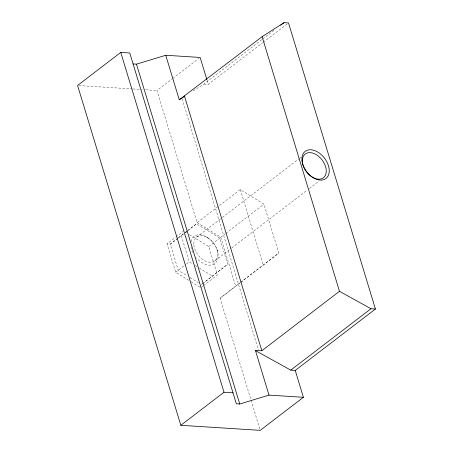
<?xml version="1.0" encoding="UTF-8"?>
<svg xmlns="http://www.w3.org/2000/svg" width="453" height="453" viewBox="0 0 453 453"><rect width="100%" height="100%" fill="white"/><g stroke="black" fill="none" stroke-linecap="round" stroke-linejoin="round"><path stroke-width="0.34" stroke-dasharray="2.27 1.7" d="M188.839 280.35L175.656 272.236L167.044 243.884L175.317 237.463M175.872 237.032L183.04 231.466M177.904 238.17L170.266 244.099L167.044 243.884M178.448 237.751L184.445 233.091M178.533 237.774L184.558 233.125M185.101 232.7L187.282 231.007M187.831 230.583L196.557 223.81L219.773 238.114L227.723 264.275L203.635 282.876M202.525 283.714L227.723 264.275M202.984 286.053L200.815 287.734L191.234 281.828M203.527 285.628L217.366 274.886L208.754 246.534L188.986 234.36M259.812 429.002L220.079 298.227L240.13 282.712M240.826 282.344L278.816 253.091L263.946 204.15L240.288 189.569L197.112 222.627L156.97 90.504L172.106 78.913M175.656 272.236L185.928 264.354M172.667 78.482L199.02 58.307M193.182 90.872L203.861 84.048L262.185 39.394M262.746 38.964L274.524 29.949M203.861 84.048L208.312 84.332L262.712 42.684M263.272 42.254L287.389 23.794M185.537 232.242L187.191 230.979M187.74 230.56L196.557 223.81M177.978 238.199L170.266 244.099L178.216 270.26L187.146 275.764M196.659 237.14L221.828 217.87M222.389 217.44L299.575 158.346M300.135 157.921L301.256 157.061M197.112 222.627L220.775 237.202L225.26 233.765M225.821 233.34L263.946 204.15M208.754 246.545L219.773 238.114M186.477 263.935L189.235 261.828L192.802 264.025M214.909 260.837L231.132 248.42M231.693 247.989L307.202 190.181M309.439 188.471L318.952 181.189M201.432 284.563L203.086 283.301M240.69 282.281L278.816 253.091M220.079 298.227L240.266 282.774M78.975 85.549L132.378 88.941M133.08 88.986L141.512 89.518M145.724 89.79L156.97 90.504M185.39 232.146L186.727 232.978M195.186 265.492L196.97 266.596M199.354 268.063L212.451 276.126M190.124 277.593L198.459 282.729M206.953 237.247L207.927 237.853M207.083 80.3L208.312 84.332M240.288 189.569L263.255 265.175M182.123 98.754L258.453 349.999M220.775 237.202L235.645 286.143M217.055 249.705L217.383 250.786M181.285 235.668L189.235 261.828M191.041 241.676A17.095 11.206 52.6 0 1 208.935 238.623A17.095 11.206 52.6 0 1 216.642 261.647A17.095 11.206 52.6 0 1 196.455 257.831M192.972 252.548A17.095 11.206 52.6 0 1 191.132 247.179M193.856 244.863A14.955 9.807 52.6 0 0 212.599 261.993A14.955 9.807 52.6 0 0 210.905 240.113A14.955 9.807 52.6 0 0 193.856 244.863"/><path stroke-width="0.68" d="M303.397 397.298L269.003 395.112L239.745 404.002L236.33 403.787L129.745 52.978L120.747 52.406L77.571 85.458L180.826 425.305L260.226 430.35L303.397 397.298L295.231 370.418L375.429 309.02L288.51 22.933L284.059 22.65L262.117 36.682L179.269 99.768L165.747 55.266L136.489 64.156L133.074 63.935M280.696 25.226L284.059 22.65M269.003 395.112L255.481 350.605L261.84 350.747L339.478 291.307L370.979 308.736L375.429 309.02M180.826 425.305L223.997 392.253L233.001 392.825M255.481 350.605L290.781 370.135L370.979 308.736M179.269 99.768L184.881 96.183M165.747 55.266L200.147 57.452L206.879 79.626M290.781 370.135L295.231 370.418M262.117 36.682L339.478 291.307M184.479 96.115L261.84 350.747M136.489 64.156L239.745 404.002M120.747 52.406L223.997 392.253M304.45 168.658A14.955 9.807 52.6 0 1 312.281 152.972A14.955 9.807 52.6 0 1 325.843 174.111A14.955 9.807 52.6 0 1 306.551 171.93M306.16 171.41A14.955 9.807 52.6 0 1 304.756 169.218M301.941 160.22A17.095 11.206 52.6 0 0 323.363 179.796A17.095 11.206 52.6 0 0 321.426 154.79A17.095 11.206 52.6 0 0 301.941 160.22"/></g></svg>
